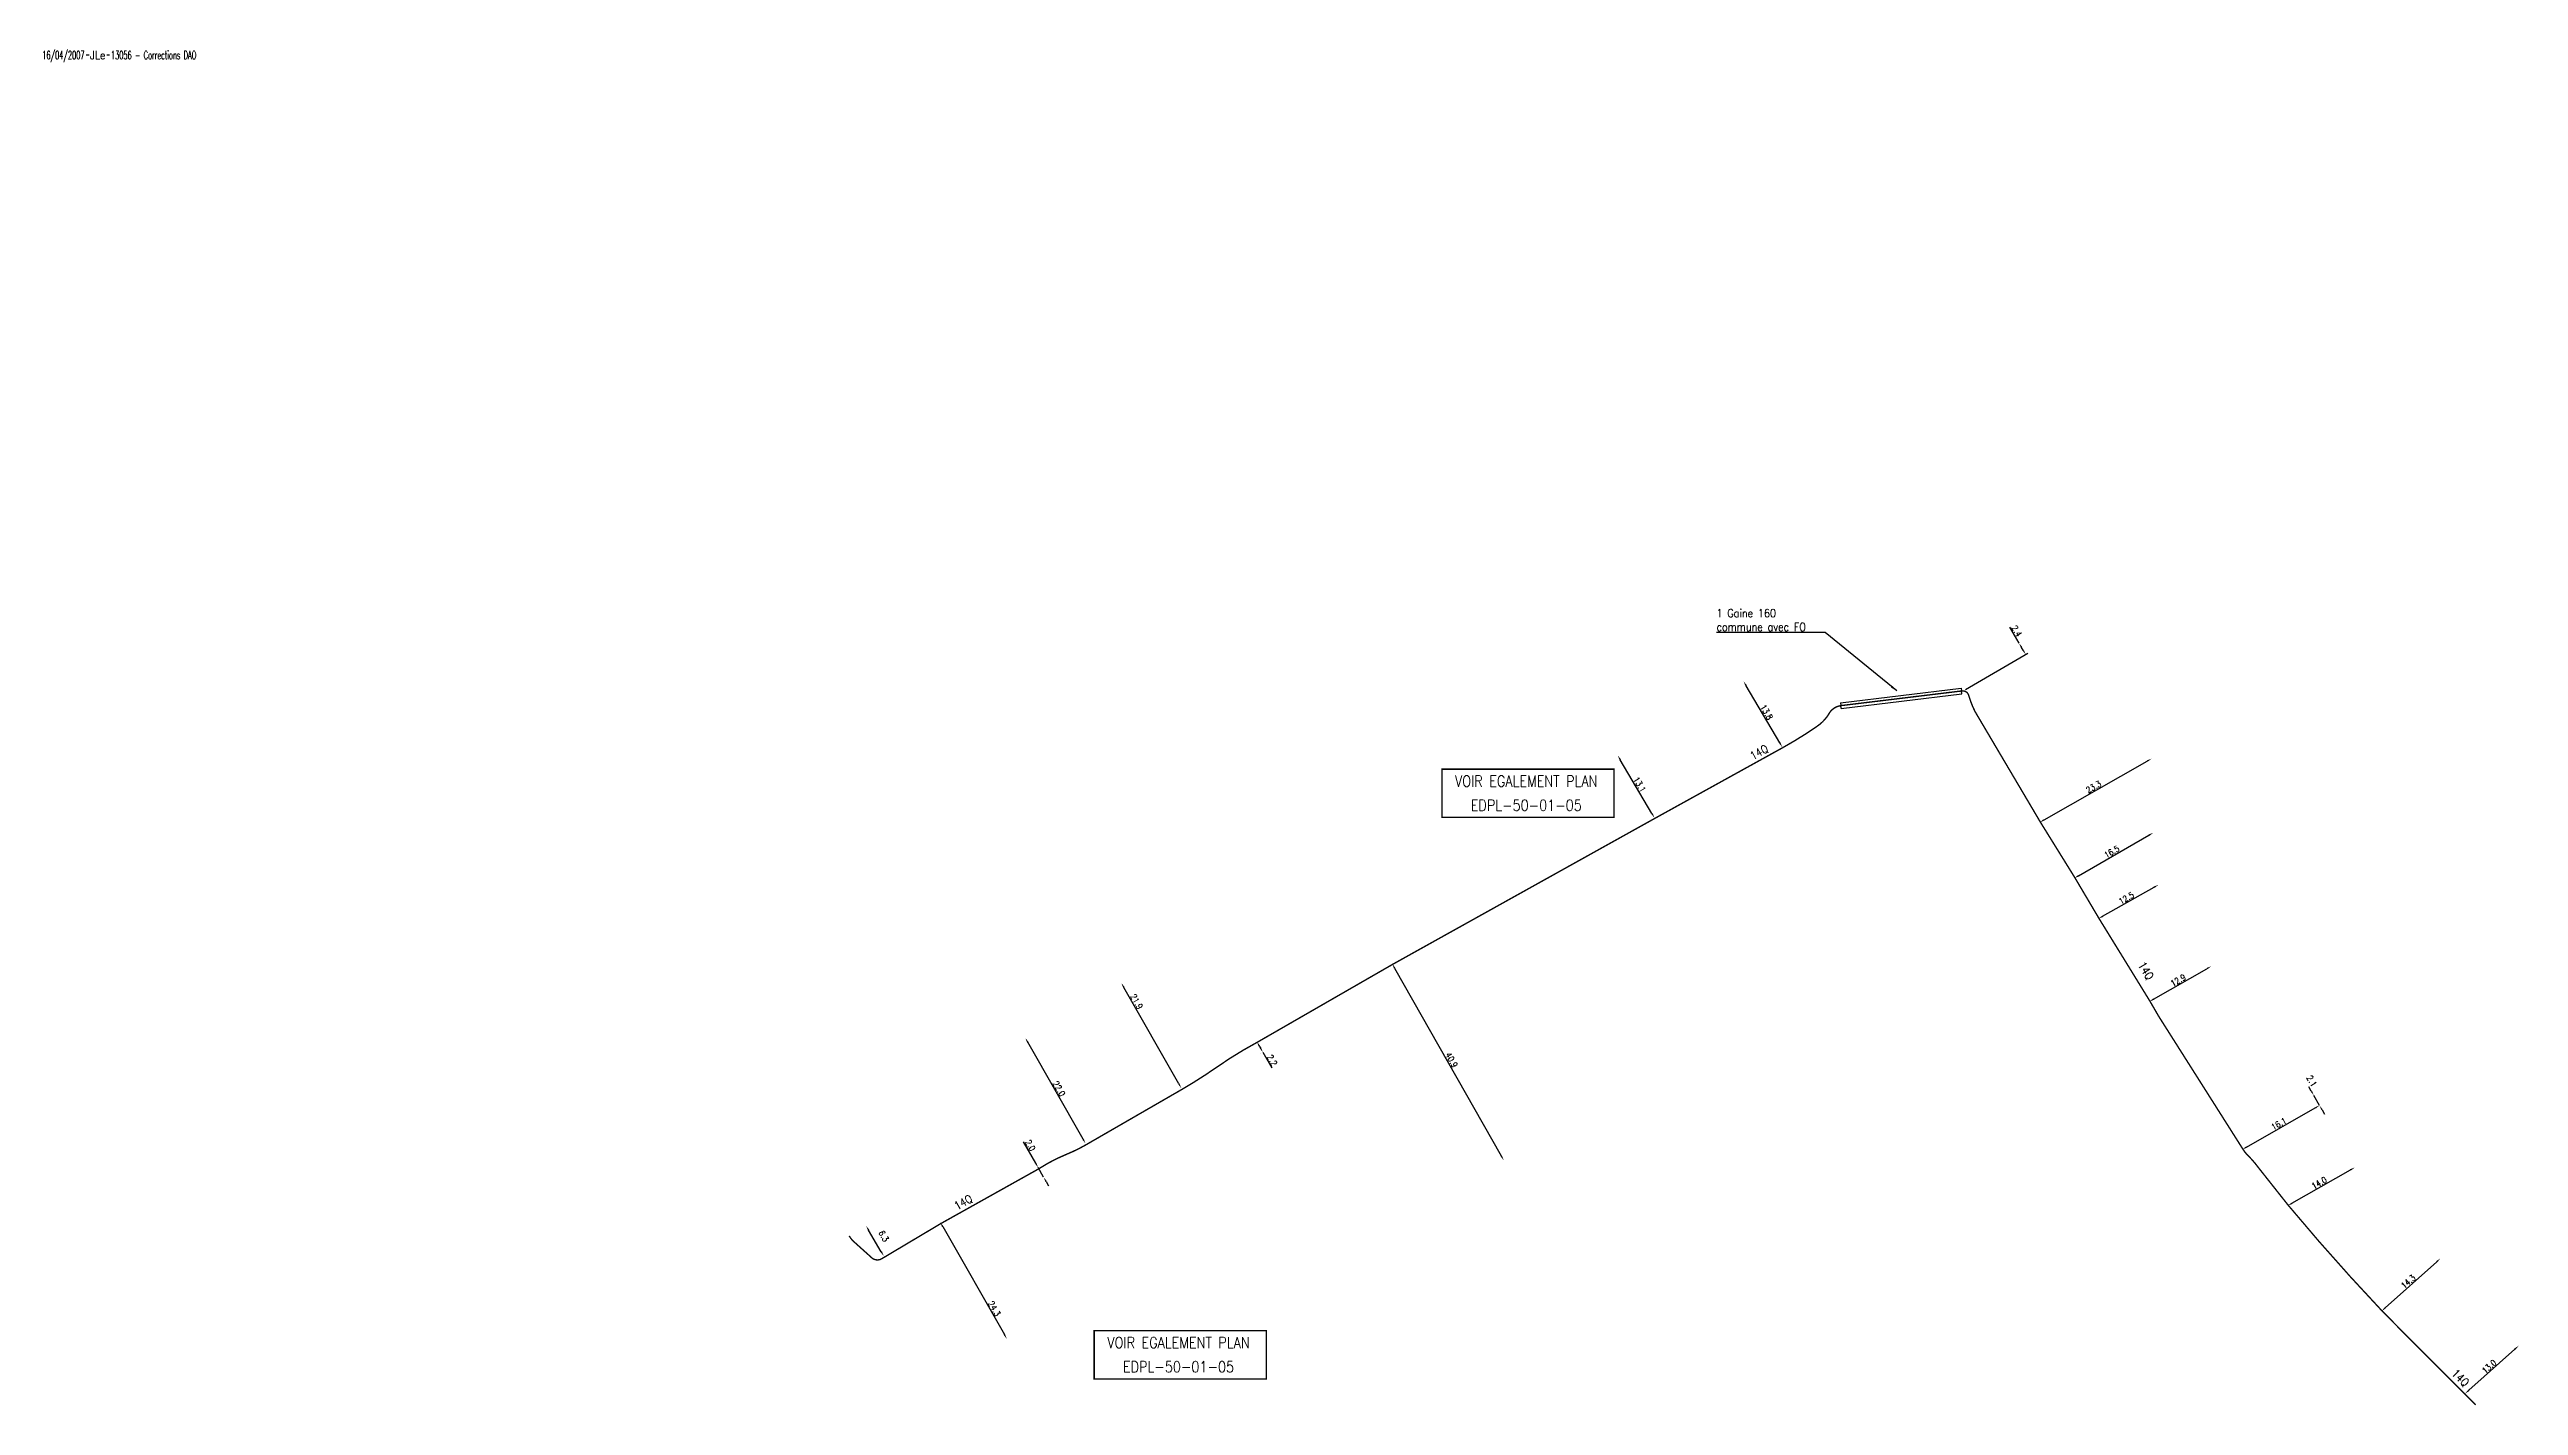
# Model space of a CAD drawing. Header units: millimetres. Extents: x 266003 to 267005, y 124000 to 124996.
# Drawn here: x 266003 to 266450, y 123999.9 to 124245.4 of the extents above; entities that cross this region are included whole.
import ezdxf
from ezdxf.enums import TextEntityAlignment as Align

# ---------------------------------------------------------------- set-up
doc = ezdxf.new("R2010")
doc.units = ezdxf.units.MM
doc.header["$PDMODE"] = 34
doc.linetypes.add('S_ST', pattern=[14, 8, -1.5, 0, -1.5, 0, -1.5, 0, -1.5])
doc.layers.get('0').update_dxf_attribs({"linetype": 'CONTINUOUS'})
doc.layers.get('DEFPOINTS').update_dxf_attribs({"linetype": 'CONTINUOUS'})
for name, color, linetype in [('S_100', 5, 'CONTINUOUS'), ('S_400', 7, 'CONTINUOUS'), ('S_900', 7, 'CONTINUOUS')]:
    doc.layers.add(name, color=color, linetype=linetype)
doc.styles.get("Standard").update_dxf_attribs({"font": 'romans.shx', "width": 0.85})
doc.dimstyles.get("Standard").update_dxf_attribs({"dimtxt": 1.5, "dimasz": 1.2, "dimexe": 0.625, "dimexo": 0.625, "dimgap": 0.25, "dimtad": 1, "dimdec": 1, "dimzin": 0, "dimdsep": 46, "dimtxsty": 'Standard', "dimcen": -0.5, "dimadec": 0, "dimazin": 0, "dimtfac": 1, "dimtdec": 1, "dimtmove": 0, "dimatfit": 3, "dimfxl": 0, "dimtolj": 1, "dimtzin": 0, "dimarcsym": 0})

# ---------------------------------------------------------------- blocks, each defined once
blk = doc.blocks.new('*D0')
at = {"layer": 'DEFPOINTS', "color": 0, "linetype": 'Continuous'}
for p in [(266150.84, 124032.4), (266150.84, 124032.4), (266154.02, 124026.96)]:
    blk.add_point(p, dxfattribs=at)
at = {"layer": 'S_100', "color": 0, "linetype": 'Continuous', "lineweight": -2}
blk.add_line((266153.57, 124027.74), (266151.29, 124031.62), dxfattribs=at)
at = {"layer": 'S_100', "color": 0, "linetype": 'Continuous'}
for points in [[(266151.42, 124031.7), (266151.16, 124031.55), (266150.84, 124032.4)], [(266153.7, 124027.82), (266153.44, 124027.66), (266154.02, 124026.96)]]:
    blk.add_solid(points, dxfattribs=at)
at = {"layer": 'S_100', "color": 0, "linetype": 'Continuous', "insert": (266154.03, 124030.57), "char_height": 1.125, "attachment_point": 5, "rotation": 300.3859}
blk.add_mtext('\\A1;6.3', dxfattribs=at)
blk = doc.blocks.new('*D1')
at = {"layer": 'DEFPOINTS', "color": 0, "linetype": 'Continuous'}
for p in [(266164.26, 124033.06), (266176.31, 124011.96), (266176.31, 124011.96)]:
    blk.add_point(p, dxfattribs=at)
at = {"layer": 'S_100', "color": 0, "linetype": 'Continuous', "lineweight": -2}
blk.add_line((266164.7, 124032.28), (266175.86, 124012.74), dxfattribs=at)
at = {"layer": 'S_100', "color": 0, "linetype": 'Continuous'}
for points in [[(266164.83, 124032.35), (266164.57, 124032.21), (266164.26, 124033.06)], [(266175.99, 124012.82), (266175.73, 124012.67), (266176.31, 124011.96)]]:
    blk.add_solid(points, dxfattribs=at)
at = {"layer": 'S_100', "color": 0, "linetype": 'Continuous', "insert": (266174.05, 124017.43), "char_height": 1.125, "attachment_point": 5, "rotation": 299.7335}
blk.add_mtext('\\A1;24.3', dxfattribs=at)
blk = doc.blocks.new('*D2')
at = {"layer": 'DEFPOINTS', "color": 0, "linetype": 'Continuous'}
for p in [(266181.98, 124042.96), (266182.97, 124041.22), (266182.97, 124041.22)]:
    blk.add_point(p, dxfattribs=at)
at = {"layer": 'S_100', "color": 0, "linetype": 'Continuous', "lineweight": -2}
for p, q in [((266181.54, 124043.74), (266179.33, 124047.63)), ((266182.97, 124041.22), (266181.98, 124042.96)), ((266183.42, 124040.44), (266183.86, 124039.66))]:
    blk.add_line(p, q, dxfattribs=at)
at = {"layer": 'S_100', "color": 0, "linetype": 'Continuous'}
for points in [[(266181.67, 124043.82), (266181.41, 124043.67), (266181.98, 124042.96)], [(266183.55, 124040.51), (266183.29, 124040.37), (266182.97, 124041.22)]]:
    blk.add_solid(points, dxfattribs=at)
at = {"layer": 'S_100', "color": 0, "linetype": 'Continuous', "insert": (266180.57, 124046.97), "char_height": 1.125, "attachment_point": 5, "rotation": 299.604}
blk.add_mtext('\\A1;2.0', dxfattribs=at)
blk = doc.blocks.new('*D3')
at = {"layer": 'DEFPOINTS', "color": 0, "linetype": 'Continuous'}
for p in [(266179.65, 124066.43), (266179.65, 124066.43), (266190.55, 124047.33)]:
    blk.add_point(p, dxfattribs=at)
at = {"layer": 'S_100', "color": 0, "linetype": 'Continuous', "lineweight": -2}
blk.add_line((266190.11, 124048.11), (266180.1, 124065.65), dxfattribs=at)
at = {"layer": 'S_100', "color": 0, "linetype": 'Continuous'}
for points in [[(266180.23, 124065.73), (266179.97, 124065.58), (266179.65, 124066.43)], [(266190.24, 124048.18), (266189.98, 124048.03), (266190.55, 124047.33)]]:
    blk.add_solid(points, dxfattribs=at)
at = {"layer": 'S_100', "color": 0, "linetype": 'Continuous', "insert": (266185.76, 124057.25), "char_height": 1.125, "attachment_point": 5, "rotation": 299.7023}
blk.add_mtext('\\A1;22.0', dxfattribs=at)
blk = doc.blocks.new('*D4')
at = {"layer": 'DEFPOINTS', "color": 0, "linetype": 'Continuous'}
for p in [(266197.05, 124076.36), (266197.05, 124076.36), (266207.9, 124057.33)]:
    blk.add_point(p, dxfattribs=at)
at = {"layer": 'S_100', "color": 0, "linetype": 'Continuous', "lineweight": -2}
blk.add_line((266207.45, 124058.12), (266197.49, 124075.58), dxfattribs=at)
at = {"layer": 'S_100', "color": 0, "linetype": 'Continuous'}
for points in [[(266197.63, 124075.65), (266197.36, 124075.5), (266197.05, 124076.36)], [(266207.58, 124058.19), (266207.32, 124058.04), (266207.9, 124057.33)]]:
    blk.add_solid(points, dxfattribs=at)
at = {"layer": 'S_100', "color": 0, "linetype": 'Continuous', "insert": (266199.82, 124073.01), "char_height": 1.125, "attachment_point": 5, "rotation": 299.698}
blk.add_mtext('\\A1;21.9', dxfattribs=at)
blk = doc.blocks.new('*D5')
at = {"layer": 'DEFPOINTS', "color": 0, "linetype": 'Continuous'}
for p in [(266246.08, 124079.85), (266266.27, 124044.28), (266266.27, 124044.28)]:
    blk.add_point(p, dxfattribs=at)
at = {"layer": 'S_100', "color": 0, "linetype": 'Continuous', "lineweight": -2}
blk.add_line((266246.52, 124079.07), (266265.83, 124045.07), dxfattribs=at)
at = {"layer": 'S_100', "color": 0, "linetype": 'Continuous'}
for points in [[(266246.65, 124079.14), (266246.39, 124079), (266246.08, 124079.85)], [(266265.96, 124045.14), (266265.7, 124044.99), (266266.27, 124044.28)]]:
    blk.add_solid(points, dxfattribs=at)
at = {"layer": 'S_100', "color": 0, "linetype": 'Continuous', "insert": (266256.83, 124062.44), "char_height": 1.125, "attachment_point": 5, "rotation": 299.5836}
blk.add_mtext('\\A1;40.9', dxfattribs=at)
blk = doc.blocks.new('*D6')
at = {"layer": 'DEFPOINTS', "color": 0, "linetype": 'Continuous'}
for p in [(266221.57, 124065.75), (266222.66, 124063.83), (266222.66, 124063.83)]:
    blk.add_point(p, dxfattribs=at)
at = {"layer": 'S_100', "color": 0, "linetype": 'Continuous', "lineweight": -2}
for p, q in [((266222.02, 124064.96), (266222.22, 124064.62)), ((266222.26, 124063.6), (266222.26, 124063.6)), ((266222.66, 124063.83), (266224.29, 124060.99))]:
    blk.add_line(p, q, dxfattribs=at)
at = {"layer": 'S_100', "color": 0, "linetype": 'Continuous'}
for points in [[(266222.15, 124065.04), (266221.89, 124064.89), (266221.57, 124065.75)], [(266222.35, 124064.69), (266222.09, 124064.54), (266222.66, 124063.83)]]:
    blk.add_solid(points, dxfattribs=at)
at = {"layer": 'S_100', "color": 0, "linetype": 'Continuous', "insert": (266224.35, 124062.39), "char_height": 1.125, "attachment_point": 5, "rotation": 299.6734}
blk.add_mtext('\\A1;2.2', dxfattribs=at)
blk = doc.blocks.new('*D7')
at = {"layer": 'DEFPOINTS', "color": 0, "linetype": 'Continuous'}
for p in [(266286.91, 124117.57), (266286.91, 124117.57), (266293.56, 124106.28)]:
    blk.add_point(p, dxfattribs=at)
at = {"layer": 'S_100', "color": 0, "linetype": 'Continuous', "lineweight": -2}
blk.add_line((266293.1, 124107.05), (266287.37, 124116.79), dxfattribs=at)
at = {"layer": 'S_100', "color": 0, "linetype": 'Continuous'}
for points in [[(266287.5, 124116.87), (266287.24, 124116.72), (266286.91, 124117.57)], [(266293.23, 124107.13), (266292.97, 124106.98), (266293.56, 124106.28)]]:
    blk.add_solid(points, dxfattribs=at)
at = {"layer": 'S_100', "color": 0, "linetype": 'Continuous', "insert": (266290.88, 124112.3), "char_height": 1.125, "attachment_point": 5, "rotation": 300.4626}
blk.add_mtext('\\A1;13.1', dxfattribs=at)
blk = doc.blocks.new('*D8')
at = {"layer": 'DEFPOINTS', "color": 0, "linetype": 'Continuous'}
for p in [(266309.7, 124130.97), (266309.7, 124130.97), (266316.7, 124119.07)]:
    blk.add_point(p, dxfattribs=at)
at = {"layer": 'S_100', "color": 0, "linetype": 'Continuous', "lineweight": -2}
blk.add_line((266316.24, 124119.85), (266310.16, 124130.19), dxfattribs=at)
at = {"layer": 'S_100', "color": 0, "linetype": 'Continuous'}
for points in [[(266310.29, 124130.27), (266310.03, 124130.12), (266309.7, 124130.97)], [(266316.37, 124119.93), (266316.11, 124119.77), (266316.7, 124119.07)]]:
    blk.add_solid(points, dxfattribs=at)
at = {"layer": 'S_100', "color": 0, "linetype": 'Continuous', "insert": (266313.85, 124125.4), "char_height": 1.125, "attachment_point": 5, "rotation": 300.4528}
blk.add_mtext('\\A1;13.8', dxfattribs=at)
blk = doc.blocks.new('*D9')
at = {"layer": 'DEFPOINTS', "color": 0, "linetype": 'Continuous'}
for p in [(266383.55, 124116.98), (266383.55, 124116.98), (266363.3, 124105.45)]:
    blk.add_point(p, dxfattribs=at)
at = {"layer": 'S_100', "color": 0, "linetype": 'Continuous', "lineweight": -2}
blk.add_line((266364.09, 124105.9), (266382.77, 124116.54), dxfattribs=at)
at = {"layer": 'S_100', "color": 0, "linetype": 'Continuous'}
for points in [[(266382.69, 124116.67), (266382.84, 124116.41), (266383.55, 124116.98)], [(266364.01, 124106.03), (266364.16, 124105.77), (266363.3, 124105.45)]]:
    blk.add_solid(points, dxfattribs=at)
at = {"layer": 'S_100', "color": 0, "linetype": 'Continuous', "insert": (266373.05, 124111.87), "char_height": 1.125, "attachment_point": 5, "rotation": 29.6667}
blk.add_mtext('\\A1;23.3', dxfattribs=at)
blk = doc.blocks.new('*D10')
at = {"layer": 'DEFPOINTS', "color": 0, "linetype": 'Continuous'}
for p in [(266383.87, 124103.58), (266383.87, 124103.58), (266369.57, 124095.35)]:
    blk.add_point(p, dxfattribs=at)
at = {"layer": 'S_100', "color": 0, "linetype": 'Continuous', "lineweight": -2}
blk.add_line((266370.35, 124095.8), (266383.09, 124103.13), dxfattribs=at)
at = {"layer": 'S_100', "color": 0, "linetype": 'Continuous'}
for points in [[(266383.02, 124103.26), (266383.17, 124103), (266383.87, 124103.58)], [(266370.28, 124095.93), (266370.43, 124095.67), (266369.57, 124095.35)]]:
    blk.add_solid(points, dxfattribs=at)
at = {"layer": 'S_100', "color": 0, "linetype": 'Continuous', "insert": (266376.35, 124100.12), "char_height": 1.125, "attachment_point": 5, "rotation": 29.9155}
blk.add_mtext('\\A1;16.5', dxfattribs=at)
blk = doc.blocks.new('*D11')
at = {"layer": 'DEFPOINTS', "color": 0, "linetype": 'Continuous'}
for p in [(266384.81, 124094.15), (266384.81, 124094.15), (266373.92, 124088.01)]:
    blk.add_point(p, dxfattribs=at)
at = {"layer": 'S_100', "color": 0, "linetype": 'Continuous', "lineweight": -2}
blk.add_line((266374.7, 124088.45), (266384.02, 124093.71), dxfattribs=at)
at = {"layer": 'S_100', "color": 0, "linetype": 'Continuous'}
for points in [[(266383.95, 124093.84), (266384.1, 124093.58), (266384.81, 124094.15)], [(266374.63, 124088.58), (266374.78, 124088.32), (266373.92, 124088.01)]]:
    blk.add_solid(points, dxfattribs=at)
at = {"layer": 'S_100', "color": 0, "linetype": 'Continuous', "insert": (266378.99, 124091.73), "char_height": 1.125, "attachment_point": 5, "rotation": 29.4424}
blk.add_mtext('\\A1;12.5', dxfattribs=at)
blk = doc.blocks.new('*D12')
at = {"layer": 'DEFPOINTS', "color": 0, "linetype": 'Continuous'}
for p in [(266394.36, 124079.41), (266394.36, 124079.41), (266383.15, 124073.01)]:
    blk.add_point(p, dxfattribs=at)
at = {"layer": 'S_100', "color": 0, "linetype": 'Continuous', "lineweight": -2}
blk.add_line((266383.93, 124073.46), (266393.57, 124078.96), dxfattribs=at)
at = {"layer": 'S_100', "color": 0, "linetype": 'Continuous'}
for points in [[(266393.5, 124079.09), (266393.65, 124078.83), (266394.36, 124079.41)], [(266383.86, 124073.59), (266384.01, 124073.33), (266383.15, 124073.01)]]:
    blk.add_solid(points, dxfattribs=at)
at = {"layer": 'S_100', "color": 0, "linetype": 'Continuous', "insert": (266388.38, 124076.86), "char_height": 1.125, "attachment_point": 5, "rotation": 29.7062}
blk.add_mtext('\\A1;12.9', dxfattribs=at)
blk = doc.blocks.new('*D13')
at = {"layer": 'DEFPOINTS', "color": 0, "linetype": 'Continuous'}
for p in [(266412.93, 124056.03), (266412.93, 124056.03), (266413.97, 124054.2)]:
    blk.add_point(p, dxfattribs=at)
at = {"layer": 'S_100', "color": 0, "linetype": 'Continuous', "lineweight": -2}
for p, q in [((266412.48, 124056.81), (266412.04, 124057.59)), ((266413.97, 124054.2), (266412.93, 124056.03)), ((266414.42, 124053.42), (266414.86, 124052.64))]:
    blk.add_line(p, q, dxfattribs=at)
at = {"layer": 'S_100', "color": 0, "linetype": 'Continuous'}
for points in [[(266412.61, 124056.88), (266412.35, 124056.73), (266412.93, 124056.03)], [(266414.55, 124053.49), (266414.29, 124053.35), (266413.97, 124054.2)]]:
    blk.add_solid(points, dxfattribs=at)
at = {"layer": 'S_100', "color": 0, "linetype": 'Continuous', "insert": (266412.56, 124058.63), "char_height": 1.125, "attachment_point": 5, "rotation": 299.681}
blk.add_mtext('\\A1;2.1', dxfattribs=at)
blk = doc.blocks.new('*D14')
at = {"layer": 'DEFPOINTS', "color": 0, "linetype": 'Continuous'}
for p in [(266413.97, 124054.2), (266413.97, 124054.2), (266399.98, 124046.23)]:
    blk.add_point(p, dxfattribs=at)
at = {"layer": 'S_100', "color": 0, "linetype": 'Continuous', "lineweight": -2}
blk.add_line((266400.76, 124046.68), (266413.19, 124053.76), dxfattribs=at)
at = {"layer": 'S_100', "color": 0, "linetype": 'Continuous'}
for points in [[(266413.11, 124053.89), (266413.26, 124053.63), (266413.97, 124054.2)], [(266400.69, 124046.81), (266400.84, 124046.55), (266399.98, 124046.23)]]:
    blk.add_solid(points, dxfattribs=at)
at = {"layer": 'S_100', "color": 0, "linetype": 'Continuous', "insert": (266406.6, 124050.87), "char_height": 1.125, "attachment_point": 5, "rotation": 29.681}
blk.add_mtext('\\A1;16.1', dxfattribs=at)
blk = doc.blocks.new('*D15')
at = {"layer": 'DEFPOINTS', "color": 0, "linetype": 'Continuous'}
for p in [(266420.36, 124042.99), (266420.36, 124042.99), (266408.2, 124036.06)]:
    blk.add_point(p, dxfattribs=at)
at = {"layer": 'S_100', "color": 0, "linetype": 'Continuous', "lineweight": -2}
for p, q in [((266408.98, 124036.5), (266419.58, 124042.54)), ((266407.97, 124036.46), (266407.97, 124036.46))]:
    blk.add_line(p, q, dxfattribs=at)
at = {"layer": 'S_100', "color": 0, "linetype": 'Continuous'}
for points in [[(266419.5, 124042.67), (266419.65, 124042.41), (266420.36, 124042.99)], [(266408.91, 124036.63), (266409.05, 124036.37), (266408.2, 124036.06)]]:
    blk.add_solid(points, dxfattribs=at)
at = {"layer": 'S_100', "color": 0, "linetype": 'Continuous', "insert": (266413.91, 124040.17), "char_height": 1.125, "attachment_point": 5, "rotation": 29.6823}
blk.add_mtext('\\A1;14.0', dxfattribs=at)
blk = doc.blocks.new('*D16')
at = {"layer": 'DEFPOINTS', "color": 0, "linetype": 'Continuous'}
for p in [(266435.85, 124026.52), (266435.85, 124026.52), (266425.2, 124016.98)]:
    blk.add_point(p, dxfattribs=at)
at = {"layer": 'S_100', "color": 0, "linetype": 'Continuous', "lineweight": -2}
blk.add_line((266425.87, 124017.58), (266435.18, 124025.92), dxfattribs=at)
at = {"layer": 'S_100', "color": 0, "linetype": 'Continuous'}
for points in [[(266435.08, 124026.03), (266435.28, 124025.8), (266435.85, 124026.52)], [(266425.77, 124017.69), (266425.97, 124017.47), (266425.2, 124016.98)]]:
    blk.add_solid(points, dxfattribs=at)
at = {"layer": 'S_100', "color": 0, "linetype": 'Continuous', "insert": (266430.03, 124022.31), "char_height": 1.125, "attachment_point": 5, "rotation": 41.8467}
blk.add_mtext('\\A1;14.3', dxfattribs=at)
blk = doc.blocks.new('*D69')
at = {"layer": 'DEFPOINTS', "color": 0, "linetype": 'Continuous'}
for p in [(266359.56, 124137.9), (266359.56, 124137.9), (266349.5, 124129.25)]:
    blk.add_point(p, dxfattribs=at)
at = {"layer": 'S_100', "color": 0, "linetype": 'Continuous', "lineweight": -2}
for p, q in [((266359.56, 124137.9), (266357.88, 124140.77)), ((266349.9, 124129.48), (266361.17, 124136.07)), ((266360.31, 124136.61), (266360.01, 124137.13))]:
    blk.add_line(p, q, dxfattribs=at)
at = {"layer": 'S_100', "color": 0, "linetype": 'Continuous'}
for points in [[(266360.14, 124137.2), (266359.88, 124137.05), (266359.56, 124137.9)], [(266360.44, 124136.68), (266360.19, 124136.53), (266360.77, 124135.83)]]:
    blk.add_solid(points, dxfattribs=at)
at = {"layer": 'S_100', "color": 0, "linetype": 'Continuous', "insert": (266359.14, 124140.1), "char_height": 1.125, "attachment_point": 5, "rotation": 300.3001}
blk.add_mtext('\\A1;2.4', dxfattribs=at)
blk = doc.blocks.new('GIS_MODF')
at = {"color": 0, "linetype": 'Continuous', "flags": 128}
for points in [[(-2.18, -0.01), (-1.68, -0.01)], [(1.52, -0.01), (2.02, -0.01)]]:
    blk.add_lwpolyline(points, dxfattribs=at)
at = {"color": 0, "linetype": 'Continuous', "width": 0.5}
blk.add_attdef('DATE', text='', height=1.5, dxfattribs=at).set_placement((-2.5, -0.8), align=Align.RIGHT)
at = {"color": 0, "linetype": 'Continuous', "width": 1.771291}
blk.add_attdef('USER', text='', height=1.5, dxfattribs=at).set_placement((-1.51, -0.8), (1.28, -0.8), align=Align.FIT)
at = {"color": 0, "linetype": 'Continuous', "width": 0.5}
blk.add_attdef('DESC', (2.29, -0.8), '', height=1.5, dxfattribs=at)
blk = doc.blocks.new('*D82')
at = {"layer": 'DEFPOINTS', "color": 0, "linetype": 'Continuous'}
for p in [(266450.01, 124010.71), (266450.01, 124010.71), (266440.32, 124002.04)]:
    blk.add_point(p, dxfattribs=at)
at = {"layer": 'S_100', "color": 0, "linetype": 'Continuous', "lineweight": -2}
blk.add_line((266440.99, 124002.64), (266449.34, 124010.11), dxfattribs=at)
at = {"layer": 'S_100', "color": 0, "linetype": 'Continuous'}
for points in [[(266449.24, 124010.22), (266449.44, 124009.99), (266450.01, 124010.71)], [(266440.89, 124002.75), (266441.09, 124002.52), (266440.32, 124002.04)]]:
    blk.add_solid(points, dxfattribs=at)
at = {"layer": 'S_100', "color": 0, "linetype": 'Continuous', "insert": (266444.67, 124006.93), "char_height": 1.125, "attachment_point": 5, "rotation": 41.8381}
blk.add_mtext('\\A1;13.0', dxfattribs=at)

msp = doc.modelspace()

# ---------------------------------------------------------------- linework, layer by layer
at = {"layer": 'S_100', "linetype": 'S_ST', "const_width": 0.25, "flags": 128}
msp.add_lwpolyline([(266442.24, 124000, -0.002445), (266425.29, 124017.01, -0.015821), (266408.3, 124036.14), (266402.93, 124042.92, 0.038354), (266401.06, 124045.1, -0.061667), (266400.09, 124046.3), (266384.83, 124070.37), (266383.26, 124073.08), (266374.03, 124088.07), (266369.68, 124095.42), (266363.41, 124105.52), (266351.6, 124125.5, -0.04374), (266350.48, 124128.33, 0.417917), (266349.13, 124129.23), (266327.29, 124126.58, 0.237891), (266325.1, 124125.03, -0.101897), (266323.07, 124122.89, -0.025709), (266316.76, 124118.96), (266293.62, 124106.17), (266246.14, 124079.74), (266221.64, 124065.64, 0.029075), (266214.28, 124061.11, -0.02063), (266208.02, 124057.12), (266190.68, 124047.11, -0.034394), (266187.15, 124045.38, 0.04824), (266182.11, 124042.75), (266164.38, 124032.84), (266154.15, 124026.75), (266153.61, 124026.43, -0.340894), (266151.73, 124026.75), (266148.61, 124029.55, -0.078592), (266147.77, 124030.6)], format="xyb", dxfattribs=at)
at = {"layer": 'S_400', "color": 7, "linetype": 'CONTINUOUS'}
for p, q in [((266327.23, 124127.08), (266349.07, 124129.73)), ((266349.07, 124129.73), (266349.13, 124129.23)), ((266327.23, 124127.08), (266327.29, 124126.58)), ((266327.35, 124126.08), (266327.29, 124126.58)), ((266327.35, 124126.08), (266349.19, 124128.73)), ((266349.19, 124128.73), (266349.13, 124129.23))]:
    msp.add_line(p, q, dxfattribs=at)
at = {"layer": 'S_900', "const_width": 0.25}
for points in [[(266255.08, 124115.08), (266286.23, 124115.08), (266286.23, 124106.34), (266255.08, 124106.34)], [(266192.12, 124013.44), (266223.27, 124013.44), (266223.27, 124004.7), (266192.12, 124004.7)]]:
    msp.add_lwpolyline(points, close=True, dxfattribs=at)

# ---------------------------------------------------------------- block references
at = {"layer": 'S_900', "color": 7, "linetype": 'Continuous'}
ref = msp.add_blockref('GIS_MODF', (266011.83, 124244.38), dxfattribs=at)
ref.add_attrib('DATE', '16/04/2007', dxfattribs={"layer": '0', "color": 0, "linetype": 'Continuous', "height": 1.5, "width": 0.5}).set_placement((266009.33, 124243.58), align=Align.RIGHT)
ref.add_attrib('USER', 'JLe', dxfattribs={"layer": '0', "color": 0, "linetype": 'Continuous', "height": 1.5, "width": 0.811842}).set_placement((266010.33, 124243.58), (266013.11, 124243.58), align=Align.FIT)
ref.add_attrib('DESC', '13056 - Corrections DAO', (266014.12, 124243.58), dxfattribs={"layer": '0', "color": 0, "linetype": 'Continuous', "height": 1.5, "width": 0.5})
ref = msp.add_blockref('GIS_MODF', (266011.83, 124244.38), dxfattribs=at)
ref.add_attrib('DATE', '16/04/2007', dxfattribs={"layer": '0', "color": 0, "linetype": 'Continuous', "height": 1.5, "width": 0.5}).set_placement((266009.33, 124243.58), align=Align.RIGHT)
ref.add_attrib('USER', 'JLe', dxfattribs={"layer": '0', "color": 0, "linetype": 'Continuous', "height": 1.5, "width": 0.811842}).set_placement((266010.33, 124243.58), (266013.11, 124243.58), align=Align.FIT)
ref.add_attrib('DESC', '13056 - Corrections DAO', (266014.12, 124243.58), dxfattribs={"layer": '0', "color": 0, "linetype": 'Continuous', "height": 1.5, "width": 0.5})

# ---------------------------------------------------------------- texts
at = {"layer": 'S_100', "linetype": 'Continuous', "width": 0.85}
for rotation, p in [(29.1161, (266311.39, 124116.66)), (301.3845, (266381.02, 124079.66)), (29.1789, (266167.31, 124035.2)), (315.0584, (266437.75, 124005.57))]:
    msp.add_text('14Q', height=1.5, rotation=rotation, dxfattribs=at).set_placement(p)
at = {"layer": 'S_400', "linetype": 'Continuous', "insert": (266304.8, 124142.07), "char_height": 1.5, "attachment_point": 4}
msp.add_mtext('1 Gaine 160\\Pcommune avec FO', dxfattribs=at)
at = {"layer": 'S_900', "width": 0.85}
for s, p in [('VOIR EGALEMENT PLAN', (266270.35, 124111.91)), ('EDPL-50-01-05', (266270.35, 124107.54)), ('VOIR EGALEMENT PLAN', (266207.39, 124010.27)), ('EDPL-50-01-05', (266207.39, 124005.9))]:
    msp.add_text(s, height=2, dxfattribs=at).set_placement(p, align=Align.CENTER)

# ---------------------------------------------------------------- dimensions: what is measured, and where the dimension line sits
at = {"layer": 'S_100', "linetype": 'Continuous'}
for base, p1, p2, angle, override, picture, middle, dimtype in [((266359.56, 124137.9), (266349.5, 124129.25), (266359.56, 124137.9), 300.3001, {"dimscale": 0.75}, '*D69', (266358.49, 124139.73), 160), ((266197.05, 124076.36), (266207.9, 124057.33), (266197.05, 124076.36), 119.698, {"dimscale": 0.75}, '*D4', (266199.17, 124072.64), 161), ((266412.93, 124056.03), (266413.97, 124054.2), (266412.93, 124056.03), 119.681, {"dimscale": 0.75, "dimtmove": 2}, '*D13', (266412.56, 124058.63), 161), ((266182.97, 124041.22), (266181.98, 124042.96), (266182.97, 124041.22), 299.604, {"dimscale": 0.75}, '*D2', (266179.92, 124046.6), 161), ((266150.84, 124032.4), (266154.02, 124026.96), (266150.84, 124032.4), 120.3859, {"dimscale": 0.75, "dimtmove": 2}, '*D0', (266154.03, 124030.57), 161), ((266176.31, 124011.96), (266164.26, 124033.06), (266176.31, 124011.96), 299.7335, {"dimscale": 0.75}, '*D1', (266173.4, 124017.06), 161), ((266450.01, 124010.71), (266440.32, 124002.04), (266450.01, 124010.71), 221.8381, {"dimscale": 0.75}, '*D82', (266445.17, 124006.37), 160)]:
    dim = msp.add_linear_dim(base=base, p1=p1, p2=p2, angle=angle, dimstyle='Standard', override=override, dxfattribs=at)
    dim.commit()
    dim.dimension.update_dxf_attribs({"geometry": picture, "text_midpoint": middle, "dimtype": dimtype})
for p1, p2, picture, middle in [((266316.7, 124119.07), (266309.7, 124130.97), '*D8', (266313.85, 124125.4)), ((266293.56, 124106.28), (266286.91, 124117.57), '*D7', (266290.88, 124112.3)), ((266363.3, 124105.45), (266383.55, 124116.98), '*D9', (266373.05, 124111.87)), ((266369.57, 124095.35), (266383.87, 124103.58), '*D10', (266376.35, 124100.12)), ((266373.92, 124088.01), (266384.81, 124094.15), '*D11', (266378.99, 124091.73)), ((266246.08, 124079.85), (266266.27, 124044.28), '*D5', (266256.83, 124062.44)), ((266383.15, 124073.01), (266394.36, 124079.41), '*D12', (266388.38, 124076.86)), ((266190.55, 124047.33), (266179.65, 124066.43), '*D3', (266185.76, 124057.25)), ((266221.57, 124065.75), (266222.66, 124063.83), '*D6', (266224.35, 124062.39)), ((266399.98, 124046.23), (266413.97, 124054.2), '*D14', (266406.6, 124050.87)), ((266408.2, 124036.06), (266420.36, 124042.99), '*D15', (266413.91, 124040.17)), ((266425.2, 124016.98), (266435.85, 124026.52), '*D16', (266430.03, 124022.31))]:
    dim = msp.add_aligned_dim(p1=p1, p2=p2, distance=0, dimstyle='Standard', override={"dimscale": 0.75}, dxfattribs=at)
    dim.commit()
    dim.dimension.update_dxf_attribs({"geometry": picture, "text_midpoint": middle})

# ---------------------------------------------------------------- leaders
at = {"layer": 'S_400', "linetype": 'Continuous', "annotation_type": 0, "has_hookline": 1, "hookline_direction": 1, "text_width": 18.21}
msp.add_leader([(266337.43, 124129.25), (266324.46, 124139.82), (266323.26, 124139.82)], dimstyle='Standard', dxfattribs=at)

doc.saveas('drawing.dxf')
